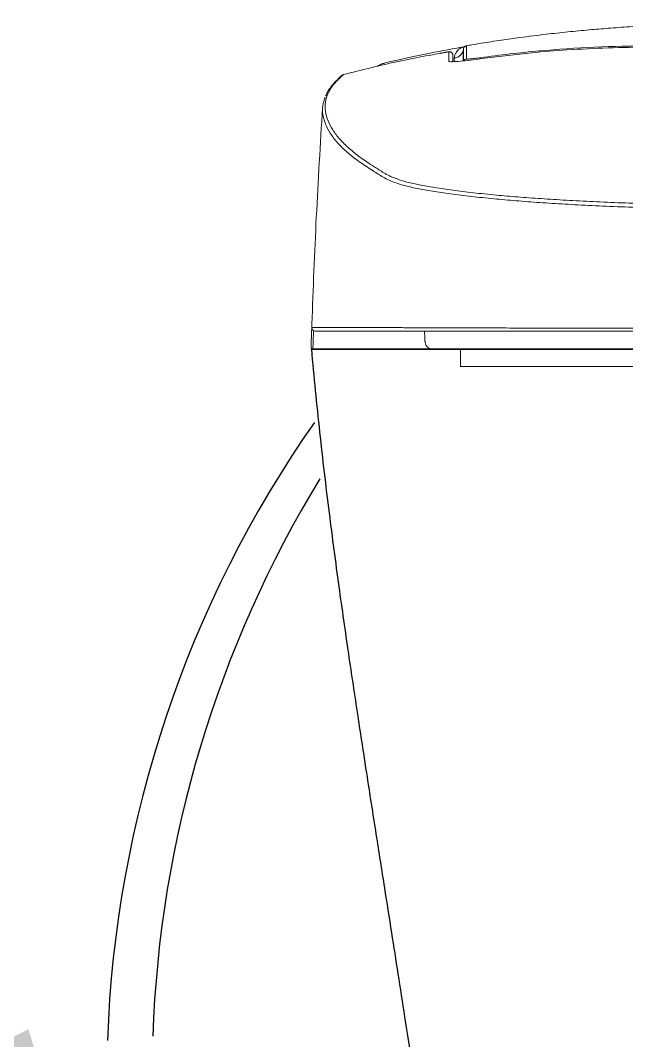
# Model space of a CAD drawing. Extents: x 3571 to 9666, y -561 to 1991.
# Drawn here: x 8149.8 to 8319.7, y -3.6 to 282.5 of the extents above; entities that cross this region are included whole.
import ezdxf

# ---------------------------------------------------------------- set-up
doc = ezdxf.new("R2010")
doc.units = 0
doc.header["$LTSCALE"] = 20
doc.header["$MEASUREMENT"] = 0
doc.layers.get('0').update_dxf_attribs({"linetype": 'CONTINUOUS'})
for name, color, linetype in [('00_COMPONENTS', 7, 'CONTINUOUS'), ('1', 7, 'CONTINUOUS'), ('3', 3, 'CONTINUOUS'), ('4', 4, 'CONTINUOUS')]:
    doc.layers.add(name, color=color, linetype=linetype)

msp = doc.modelspace()

# ---------------------------------------------------------------- linework, layer by layer
msp.add_line((8231.33, 190.38), (8349.5, 190.39))
at = {"color": 7, "linetype": 'Continuous', "lineweight": 15}
for p, q in [((8256.96, 190.46), (8256.96, 190.41)), ((8256.98, 190.46), (8256.98, 190.41)), ((8257.66, 190.46), (8257.66, 190.41)), ((8258.22, 190.46), (8258.22, 190.41)), ((8265.2, 190.37), (8274.24, 190.37)), ((8273.15, 189.46), (8273.15, 190.37)), ((8274.24, 190.37), (8295.28, 190.37)), ((8295.28, 190.37), (8308.57, 190.37)), ((8308.57, 190.37), (8334.88, 190.37)), ((8310.5, 185.46), (8308.51, 185.46)), ((8310.5, 185.46), (8308.51, 185.46)), ((8326.43, 185.46), (8310.5, 185.46)), ((8326.43, 185.46), (8310.5, 185.46))]:
    msp.add_line(p, q, dxfattribs=at)
at = {"color": 7, "linetype": 'Continuous', "lineweight": 15, "flags": 128}
msp.add_lwpolyline([(8295.23, 273.65), (8295.22, 273.73), (8295.22, 273.83), (8295.21, 273.91), (8295.2, 273.96), (8295.2, 273.98)], dxfattribs=at)
at = {"color": 7, "linetype": 'Continuous', "lineweight": 15}
for centre, radius, start, end in [((8270, 272.79), 1, 359.9996, 100.2223), ((8271.24, 274.75), 2.74, 273.0442, 354.4422), ((8276.95, 271.52), 1.86, 8.4167, 17.3652), ((8270, 270.08), 1, 62.5928, 99.479), ((8274.97, 270.78), 1, 98.5905, 153.9239), ((8232.42, 196.41), 1, 178.0463, 269.9997), ((8265.2, 192.37), 2, 185, 270)]:
    msp.add_arc(centre, radius, start, end, dxfattribs=at)
for points, knots in [([(8430.5, 282.55), (8426.76, 282.55), (8419.59, 282.54), (8409.3, 282.52), (8399.93, 282.5), (8391.5, 282.46), (8384.11, 282.43), (8377.72, 282.39), (8372.32, 282.36), (8367.72, 282.33), (8363.87, 282.3), (8359.38, 282.25), (8353.87, 282.16), (8347.31, 282), (8340.76, 281.79), (8334.27, 281.53), (8327.5, 281.2), (8320.9, 280.8), (8314.77, 280.36), (8309.04, 279.89), (8303.16, 279.33), (8296.76, 278.63), (8290.52, 277.85), (8284.47, 277), (8279.95, 276.3), (8276.67, 275.76), (8275.29, 275.52), (8274.77, 275.43)], [0, 0, 0, 0, 0.070455, 0.135104, 0.193948, 0.246989, 0.29423, 0.333385, 0.367403, 0.396306, 0.420078, 0.440185, 0.481122, 0.524531, 0.565128, 0.607203, 0.650633, 0.698182, 0.737901, 0.773078, 0.812433, 0.853317, 0.901758, 0.935931, 0.972857, 0.989809, 1, 1, 1, 1]), ([(8274.58, 275.24), (8271.24, 274.63), (8264.22, 273.35), (8256.65, 271.7), (8252.41, 270.73), (8251.82, 270.59)], [0, 0, 0, 0, 0.43844, 0.920898, 1, 1, 1, 1]), ([(8271.39, 272.02), (8271.39, 272.03), (8271.42, 272.41), (8271.61, 273.1), (8272.24, 274.08), (8273.14, 274.85), (8273.93, 275.05), (8274.25, 275.12)], [0, 0, 0, 0, 0.010605, 0.218097, 0.430239, 0.775199, 1, 1, 1, 1]), ([(8274.03, 274.79), (8274.02, 274.78), (8273.99, 274.7), (8273.99, 274.66), (8273.99, 274.64), (8273.99, 274.63)], [0, 0, 0, 0, 0.125244, 0.724528, 1, 1, 1, 1]), ([(8274.79, 275.43), (8274.77, 275.43), (8274.65, 275.42), (8274.44, 275.31), (8274.23, 275.14), (8274.11, 274.97), (8274.05, 274.85), (8274.04, 274.81), (8274.03, 274.79)], [0, 0, 0, 0, 0.033516, 0.279485, 0.486779, 0.672906, 0.854685, 1, 1, 1, 1]), ([(8274.79, 275.32), (8274.8, 275.34), (8274.81, 275.41), (8274.81, 274.83), (8274.81, 273.69), (8274.82, 272.62), (8274.82, 271.77)], [0, 0, 0, 0, 0.12899, 0.41278, 0.533048, 1, 1, 1, 1]), ([(8326.06, 275.03), (8326.06, 275.03), (8322.21, 275.03), (8314.5, 274.91), (8303.5, 274.35), (8291.94, 273.43), (8284.26, 272.48), (8279.86, 271.93)], [0, 0, 0, 0, 0.000001, 0.249428, 0.498855, 0.713152, 1, 1, 1, 1]), ([(8269.83, 273.75), (8264.94, 272.87), (8255.03, 271.06), (8245.27, 268.59), (8240.33, 267.33)], [0, 0, 0, 0, 0.493187, 1, 1, 1, 1]), ([(8269.83, 273.75), (8269.9, 273.76), (8270.04, 273.78), (8270.26, 273.74), (8270.46, 273.66), (8270.65, 273.54), (8270.8, 273.38), (8270.91, 273.19), (8270.98, 272.99), (8270.99, 272.84), (8271, 272.77)], [0, 0, 0, 0, 0.1249972, 0.2499976, 0.3749978, 0.5000005, 0.6250002, 0.7500009, 0.8749981, 1, 1, 1, 1]), ([(8269.83, 271.06), (8269.83, 271.11), (8269.83, 271.32), (8269.83, 272.2), (8269.83, 273.16), (8269.83, 273.7), (8269.83, 273.75)], [0, 0, 0, 0, 0.043577, 0.217882, 0.91511, 1, 1, 1, 1]), ([(8279.86, 271.93), (8279.06, 271.82), (8277.16, 271.57), (8274.32, 271.23), (8271.86, 270.99), (8270.33, 270.91), (8270.13, 270.99), (8270.06, 271.02)], [0, 0, 0, 0, 0.168116, 0.401638, 0.632952, 0.863969, 1, 1, 1, 1]), ([(8271, 272.77), (8271, 272.37), (8271, 271.83), (8271, 271.16), (8271, 270.97)], [0, 0, 0, 0, 0.725518, 1, 1, 1, 1]), ([(8273.97, 274.48), (8273.94, 273.59), (8273.9, 272.64), (8273.86, 271.28), (8273.85, 271.2)], [0, 0, 0, 0, 0.942286, 1, 1, 1, 1]), ([(8274.01, 274.63), (8273.99, 274.59), (8273.97, 274.55), (8273.97, 274.49), (8273.97, 274.48)], [0, 0, 0, 0, 0.911054, 1, 1, 1, 1]), ([(8273.97, 271.21), (8273.97, 271.59), (8273.97, 272.5), (8273.97, 273.62), (8273.97, 274.32), (8273.97, 274.42), (8273.97, 274.46)], [0, 0, 0, 0, 0.239214, 0.560531, 0.790541, 1, 1, 1, 1]), ([(8274.82, 271.77), (8274.82, 271.75), (8274.84, 271.74), (8274.93, 271.72), (8275, 271.71), (8275.18, 271.71), (8275.3, 271.71), (8275.57, 271.72), (8275.73, 271.73), (8276.08, 271.76), (8276.28, 271.77), (8276.71, 271.82), (8276.94, 271.84), (8277.42, 271.9), (8277.67, 271.93), (8278.19, 272), (8278.45, 272.03), (8278.72, 272.07)], [0, 0, 0, 0, 0.125, 0.125, 0.25, 0.25, 0.375, 0.375, 0.5, 0.5, 0.625, 0.625, 0.75, 0.75, 0.875, 0.875, 1, 1, 1, 1]), ([(8278.72, 272.07), (8281.46, 272.46), (8284.2, 272.81), (8289.69, 273.45), (8292.45, 273.73), (8295.2, 273.98)], [0, 0, 0, 0, 0.5, 0.5, 1, 1, 1, 1]), ([(8251.75, 270.53), (8251.49, 270.47), (8250.84, 270.31), (8250.24, 269.93), (8249.88, 269.7)], [0, 0, 0, 0, 0.391743, 1, 1, 1, 1]), ([(8251.75, 270.5), (8251.31, 270.41), (8250.79, 270.3), (8250.3, 269.86), (8250.22, 269.78)], [0, 0, 0, 0, 0.82964, 1, 1, 1, 1]), ([(8240.33, 267.33), (8239.39, 266.47), (8237.51, 264.76), (8235.92, 262.18), (8235.13, 259.59), (8235.15, 256.99), (8235.89, 254.4), (8237.25, 251.81), (8239.2, 249.24), (8241.79, 246.66), (8244.97, 244.09), (8248.05, 242.09), (8250.28, 240.66), (8251.61, 239.79), (8253.18, 238.93), (8255.25, 238.07), (8257.42, 237.35), (8259.35, 236.92), (8260.03, 236.77)], [0, 0, 0, 0, 0.0843051, 0.168646, 0.2530211, 0.3374148, 0.4217982, 0.5061317, 0.5902302, 0.6743286, 0.7584271, 0.8425254, 0.8709183, 0.8994035, 0.9278753, 0.9562596, 0.9845427, 1, 1, 1, 1]), ([(8240, 267.17), (8239.86, 267.07), (8239.41, 266.75), (8238.9, 266.2), (8238.02, 265.35), (8236.87, 264.04), (8235.89, 262.64), (8235.47, 261.71), (8235.31, 261.35)], [0, 0, 0, 0, 0.047626, 0.151654, 0.274531, 0.534631, 0.818453, 1, 1, 1, 1]), ([(8240.38, 267.35), (8240.24, 267.29), (8240.08, 267.24), (8239.97, 267.15), (8239.95, 267.14), (8239.95, 267.14)], [0, 0, 0, 0, 0.8986449, 0.9942859, 1, 1, 1, 1]), ([(8240, 267.17), (8240.02, 267.18), (8240.11, 267.26), (8240.23, 267.3), (8240.33, 267.33)], [0, 0, 0, 0, 0.1758953, 1, 1, 1, 1]), ([(8234.94, 254.64), (8234.79, 255.12), (8234.37, 256.46), (8234.35, 258.58), (8234.94, 260.23), (8235.22, 261.01)], [0, 0, 0, 0, 0.225373, 0.630853, 1, 1, 1, 1]), ([(8234.46, 258.07), (8233.84, 247.83), (8232.61, 227.59), (8231.83, 207.33), (8231.45, 197.31)], [0, 0, 0, 0, 0.505568, 1, 1, 1, 1]), ([(8430.5, 228.87), (8423.3, 228.88), (8408.9, 228.89), (8389.71, 229.01), (8372.91, 229.15), (8358.52, 229.31), (8345.97, 229.49), (8335.35, 229.71), (8326.6, 229.95), (8318.09, 230.25), (8309.97, 230.61), (8302.36, 231.01), (8295.24, 231.46), (8288.61, 231.96), (8282.17, 232.53), (8276.05, 233.17), (8270.24, 233.88), (8265.15, 234.63), (8260.77, 235.42), (8257.28, 236.24), (8254.63, 237.08), (8252.62, 237.93), (8251.05, 238.79), (8249.73, 239.65), (8247.53, 241.05), (8244.5, 243), (8241.27, 245.57), (8238.56, 248.2), (8236.56, 250.87), (8235.34, 253.01), (8235.04, 254.25), (8234.94, 254.64)], [0, 0, 0, 0, 0.045708, 0.091417, 0.12226, 0.153108, 0.183927, 0.203525, 0.223123, 0.243303, 0.263483, 0.283067, 0.30265, 0.32281, 0.342974, 0.366582, 0.39019, 0.414353, 0.438516, 0.463245, 0.487996, 0.512833, 0.537745, 0.562669, 0.587513, 0.660767, 0.734021, 0.812707, 0.891393, 0.966592, 1, 1, 1, 1]), ([(8260.03, 236.77), (8260.55, 236.65), (8262.16, 236.26), (8265.82, 235.64), (8270.82, 234.91), (8276.61, 234.21), (8282.71, 233.58), (8289.08, 233.03), (8295.64, 232.55), (8302.72, 232.11), (8310.29, 231.72), (8318.32, 231.38), (8326.73, 231.09), (8335.45, 230.85), (8344.82, 230.65), (8351.32, 230.56), (8354.78, 230.51)], [0, 0, 0, 0, 0.03985, 0.122584, 0.205558, 0.288531, 0.371264, 0.439972, 0.508921, 0.577855, 0.646542, 0.715303, 0.784316, 0.853329, 0.922091, 1, 1, 1, 1]), ([(8231.22, 190.41), (8231.22, 190.57), (8231.28, 192.46), (8231.35, 194.34), (8231.41, 196.07)], [0, 0, 0, 0, 0.081524, 1, 1, 1, 1]), ([(8231.44, 197.31), (8231.44, 197.11), (8231.42, 196.56), (8231.42, 196.49), (8231.42, 196.45)], [0, 0, 0, 0, 0.367682, 1, 1, 1, 1]), ([(8231.42, 196.45), (8231.55, 196.45), (8231.81, 196.45), (8233.32, 196.44), (8235.68, 196.44), (8238.89, 196.44), (8242.33, 196.44), (8245.04, 196.44), (8246.93, 196.44), (8249.31, 196.43), (8252.12, 196.41), (8255.67, 196.38), (8259.86, 196.36), (8265.01, 196.34), (8270.77, 196.32), (8276.92, 196.31), (8283.3, 196.29), (8290.34, 196.27), (8298.08, 196.25), (8306.51, 196.24), (8315.53, 196.22), (8325.04, 196.21), (8334.64, 196.21), (8344.25, 196.2), (8356.85, 196.2), (8372.72, 196.2), (8391.9, 196.2), (8411.18, 196.2), (8424.06, 196.2), (8430.5, 196.2)], [0, 0, 0, 0, 0.082443, 0.164914, 0.247393, 0.329863, 0.412307, 0.446635, 0.480977, 0.515288, 0.549572, 0.574452, 0.599413, 0.624364, 0.64923, 0.669627, 0.690091, 0.710529, 0.730893, 0.751422, 0.772041, 0.79266, 0.813188, 0.831864, 0.850556, 0.887894, 0.925278, 0.962662, 1, 1, 1, 1]), ([(8231.47, 196.11), (8231.48, 196.09), (8231.51, 195.96), (8231.59, 195.81), (8231.69, 195.73), (8231.7, 195.72)], [0, 0, 0, 0, 0.113702, 0.962048, 1, 1, 1, 1]), ([(8430.5, 195.41), (8425.2, 195.41), (8414.59, 195.41), (8398.71, 195.41), (8384.14, 195.41), (8370.84, 195.41), (8358.82, 195.41), (8346.92, 195.41), (8335.76, 195.41), (8325.44, 195.41), (8316.02, 195.41), (8307.07, 195.41), (8298.71, 195.41), (8291.04, 195.41), (8284.06, 195.41), (8277.73, 195.41), (8271.62, 195.41), (8265.9, 195.41), (8260.79, 195.41), (8256.63, 195.41), (8253.09, 195.41), (8250.29, 195.41), (8247.92, 195.41), (8246.04, 195.41), (8242.95, 195.41), (8238.89, 195.41), (8235.32, 195.41), (8232.98, 195.41), (8232.61, 195.41), (8232.42, 195.41)], [0, 0, 0, 0, 0.030841, 0.061695, 0.092537, 0.116115, 0.139723, 0.163281, 0.186791, 0.207202, 0.227703, 0.248205, 0.268618, 0.288884, 0.309224, 0.329589, 0.349889, 0.37467, 0.399537, 0.424413, 0.449208, 0.483543, 0.517905, 0.552299, 0.586678, 0.689991, 0.793339, 0.896687, 1, 1, 1, 1]), ([(8231.75, 190.41), (8231.67, 190.41), (8231.6, 190.41), (8231.46, 190.41), (8231.41, 190.41), (8231.27, 190.41), (8231.22, 190.41), (8231.22, 190.41)], [0, 0, 0, 0, 0.25, 0.25, 0.5, 0.5, 1, 1, 1, 1]), ([(8231.75, 190.41), (8235.57, 190.41), (8243.23, 190.41), (8254.34, 190.41), (8261.7, 190.41), (8264.94, 190.41)], [0, 0, 0, 0, 0.357725, 0.717505, 1, 1, 1, 1]), ([(8273.15, 185.46), (8273.15, 185.67), (8273.15, 185.77), (8273.15, 186.33), (8273.15, 187.36), (8273.15, 188.48), (8273.15, 189.2), (8273.15, 189.46)], [0.0390166, 0.0390166, 0.0390166, 0.0390166, 0.0691718, 0.3344097, 0.5964025, 0.8519884, 1, 1, 1, 1]), ([(8308.51, 185.46), (8305.46, 185.46), (8299.36, 185.46), (8290.24, 185.46), (8283.25, 185.46), (8279.33, 185.46), (8273.15, 185.46)], [0, 0, 0, 0, 0.2966841, 0.5938332, 0.8909858, 0.9835193, 0.9835193, 0.9835193, 0.9835193]), ([(8308.51, 185.46), (8305.46, 185.46), (8299.36, 185.46), (8290.24, 185.46), (8283.09, 185.46), (8278.99, 185.46), (8277.89, 185.46)], [0, 0, 0, 0, 0.2966817, 0.5938283, 0.8909784, 1, 1, 1, 1])]:
    msp.add_open_spline(points, degree=3, knots=knots, dxfattribs=at)
for points, degree in [([(8274.79, 275.32), (8274.79, 275.32)], 1), ([(8295.2, 273.98), (8305.53, 274.92), (8315.89, 275.38), (8326.26, 275.38)], 3), ([(8270.06, 273.81), (8267.39, 273.28)], 1), ([(8271.31, 270.99), (8271.39, 272.02)], 1), ([(8273.97, 274.46), (8273.97, 274.48)], 1), ([(8251.83, 270.53), (8251.75, 270.5)], 1), ([(8231.42, 196.5), (8231.45, 197.3)], 1), ([(8231.93, 195.56), (8231.75, 190.41)], 1), ([(8263.07, 195.41), (8263.1, 193.37)], 1), ([(8263.1, 193.37), (8263.21, 192.2)], 1), ([(8273.15, 189.46), (8273.15, 189.76), (8273.15, 190.07), (8273.15, 190.37)], 3)]:
    msp.add_open_spline(points, degree=degree, dxfattribs=at)
at = {"layer": '00_COMPONENTS', "color": 7, "linetype": 'Continuous', "lineweight": 0}
msp.add_line((8235.26, 190.41), (8430.5, 190.41), dxfattribs=at)
at = {"layer": '1', "color": 7, "linetype": 'Continuous'}
msp.add_open_spline([(8231.33, 190.38), (8232.02, 182.62), (8233.52, 167.29), (8236.15, 145.15), (8238.89, 124.44), (8241.6, 105.47), (8244.21, 88.05), (8246.8, 71.2), (8249.3, 55.14), (8251.66, 40.18), (8253.71, 27.09), (8255.61, 15), (8257.57, 2.43), (8259.69, -11.26), (8261.97, -26.2), (8264.36, -42.11), (8266.93, -59.59), (8269.37, -76.55), (8271.68, -93.08), (8273.84, -108.9), (8276.14, -126.31), (8278.59, -145.53), (8281.19, -166.82), (8282.93, -181.73), (8283.82, -189.59)], degree=3, knots=[0, 0, 0, 0, 0.065247, 0.128824, 0.186303, 0.238557, 0.286083, 0.329114, 0.374886, 0.414153, 0.446706, 0.476035, 0.506494, 0.542174, 0.579759, 0.619529, 0.662688, 0.712496, 0.749327, 0.789926, 0.83473, 0.884253, 0.939102, 1, 1, 1, 1], dxfattribs=at)
at = {"layer": '3', "extrusion": (0, 0, -1)}
msp.add_solid([(-8146.03, -3.39), (-8157.93, -19.8), (-8151.99, -0.41)], dxfattribs=at)
at = {"layer": '4'}
for centre, start in [((8495.85, -14.84), 145.0024), ((8508.55, -13.6), 148.6203)]:
    msp.add_arc(centre, 321.9, start, 177.9934, dxfattribs=at)

doc.saveas('drawing.dxf')
